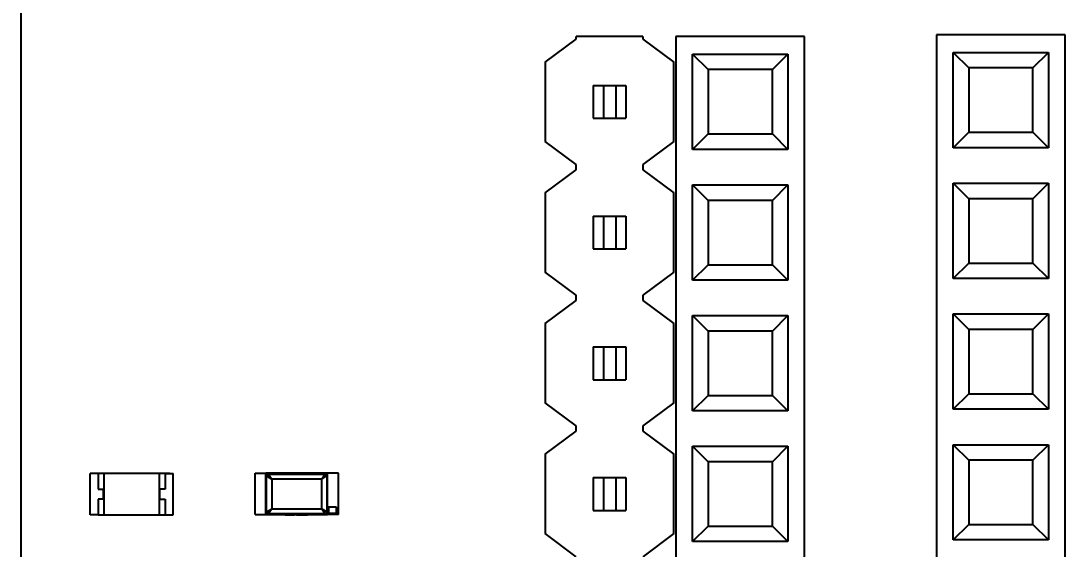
# Model space of a CAD drawing. Header units: millimetres. Extents: x 5 to 205, y 5 to 144.
# Drawn here: x 31.01 to 51.31, y 107.05 to 117.32 of the extents above; entities that cross this region are included whole.
import ezdxf

# ---------------------------------------------------------------- set-up
doc = ezdxf.new("R2010")
doc.units = ezdxf.units.MM
doc.layers.add('DIM', color=4, linetype='CONTINUOUS')
doc.layers.add('PARTS', color=8, linetype='CONTINUOUS')
doc.styles.add('CJK', font='arial.ttf')
doc.dimstyles.new('PCB2', dxfattribs={"dimtxt": 1.25, "dimasz": 1.25, "dimexe": 0.75, "dimexo": 0.5, "dimgap": 0.3, "dimtad": 1, "dimzin": 0, "dimtxsty": 'CJK', "dimcen": 2.5, "dimclrd": 4, "dimclre": 4, "dimclrt": 4, "dimazin": 3, "dimtfac": 1, "dimtmove": 0, "dimatfit": 3})

msp = doc.modelspace()

# ---------------------------------------------------------------- linework, layer by layer
at = {"layer": 'PARTS'}
for points in [[(31.013, 55.5), (31.013, 122.5)], [(41.2, 116.514), (41.8, 116.964)], [(43.1, 117.014), (41.8, 117.014)], [(41.8, 116.964), (41.8, 117.014)], [(43.1, 117.014), (43.1, 116.964)], [(43.1, 116.964), (43.7, 116.514)], [(46.24, 117.014), (43.74, 117.014)], [(43.74, 117.014), (43.74, 61.134)], [(46.24, 61.134), (46.24, 117.014)], [(51.307, 117.046), (48.807, 117.046)], [(48.807, 117.046), (48.807, 61.166)], [(51.307, 61.166), (51.307, 117.046)], [(44.065, 114.819), (44.065, 116.669)], [(44.065, 116.669), (45.915, 116.669)], [(44.065, 116.669), (44.365, 116.369)], [(45.615, 116.369), (45.915, 116.669)], [(45.915, 116.669), (45.915, 114.819)], [(49.132, 114.851), (49.132, 116.701)], [(49.132, 116.701), (50.982, 116.701)], [(49.132, 116.701), (49.432, 116.401)], [(50.682, 116.401), (50.982, 116.701)], [(50.982, 116.701), (50.982, 114.851)], [(41.2, 116.514), (41.2, 114.974)], [(43.7, 114.974), (43.7, 116.514)], [(44.365, 116.369), (44.365, 115.119)], [(45.615, 116.369), (44.365, 116.369)], [(45.615, 115.119), (45.615, 116.369)], [(49.432, 116.401), (49.432, 115.151)], [(50.682, 116.401), (49.432, 116.401)], [(50.682, 115.151), (50.682, 116.401)], [(42.13, 116.064), (42.13, 115.424)], [(42.13, 116.064), (42.33, 116.064)], [(42.33, 116.064), (42.57, 116.064)], [(42.33, 116.064), (42.33, 115.424)], [(42.57, 116.064), (42.77, 116.064)], [(42.57, 116.064), (42.57, 115.424)], [(42.77, 116.064), (42.77, 115.424)], [(42.13, 115.424), (42.33, 115.424)], [(42.33, 115.424), (42.57, 115.424)], [(42.57, 115.424), (42.77, 115.424)], [(44.065, 114.819), (44.365, 115.119)], [(44.365, 115.119), (45.615, 115.119)], [(45.615, 115.119), (45.915, 114.819)], [(49.132, 114.851), (49.432, 115.151)], [(49.432, 115.151), (50.682, 115.151)], [(50.682, 115.151), (50.982, 114.851)], [(41.8, 114.524), (41.2, 114.974)], [(43.7, 114.974), (43.1, 114.524)], [(45.915, 114.819), (44.065, 114.819)], [(50.982, 114.851), (49.132, 114.851)], [(41.8, 114.424), (41.8, 114.524)], [(43.1, 114.524), (43.1, 114.424)], [(41.2, 113.974), (41.8, 114.424)], [(43.1, 114.424), (43.7, 113.974)], [(44.065, 114.129), (45.915, 114.129)], [(44.065, 112.279), (44.065, 114.129)], [(44.065, 114.129), (44.365, 113.829)], [(45.615, 113.829), (45.915, 114.129)], [(45.915, 114.129), (45.915, 112.279)], [(49.132, 114.161), (50.982, 114.161)], [(49.132, 112.311), (49.132, 114.161)], [(49.132, 114.161), (49.432, 113.861)], [(50.682, 113.861), (50.982, 114.161)], [(50.982, 114.161), (50.982, 112.311)], [(41.2, 113.974), (41.2, 112.434)], [(43.7, 112.434), (43.7, 113.974)], [(44.365, 113.829), (44.365, 112.579)], [(45.615, 113.829), (44.365, 113.829)], [(45.615, 112.579), (45.615, 113.829)], [(49.432, 113.861), (49.432, 112.611)], [(50.682, 113.861), (49.432, 113.861)], [(50.682, 112.611), (50.682, 113.861)], [(42.13, 113.524), (42.13, 112.884)], [(42.13, 113.524), (42.33, 113.524)], [(42.33, 113.524), (42.57, 113.524)], [(42.33, 113.524), (42.33, 112.884)], [(42.57, 113.524), (42.77, 113.524)], [(42.57, 113.524), (42.57, 112.884)], [(42.77, 113.524), (42.77, 112.884)], [(42.13, 112.884), (42.33, 112.884)], [(42.33, 112.884), (42.57, 112.884)], [(42.57, 112.884), (42.77, 112.884)], [(44.065, 112.279), (44.365, 112.579)], [(44.365, 112.579), (45.615, 112.579)], [(45.615, 112.579), (45.915, 112.279)], [(49.132, 112.311), (49.432, 112.611)], [(49.432, 112.611), (50.682, 112.611)], [(50.682, 112.611), (50.982, 112.311)], [(41.8, 111.984), (41.2, 112.434)], [(43.7, 112.434), (43.1, 111.984)], [(45.915, 112.279), (44.065, 112.279)], [(50.982, 112.311), (49.132, 112.311)], [(41.2, 111.434), (41.8, 111.884)], [(41.8, 111.884), (41.8, 111.984)], [(43.1, 111.984), (43.1, 111.884)], [(43.1, 111.884), (43.7, 111.434)], [(44.065, 111.589), (45.915, 111.589)], [(44.065, 111.589), (44.365, 111.289)], [(44.065, 109.739), (44.065, 111.589)], [(45.615, 111.289), (45.915, 111.589)], [(45.915, 111.589), (45.915, 109.739)], [(49.132, 111.621), (50.982, 111.621)], [(49.132, 111.621), (49.432, 111.321)], [(49.132, 109.771), (49.132, 111.621)], [(50.682, 111.321), (50.982, 111.621)], [(50.982, 111.621), (50.982, 109.771)], [(41.2, 111.434), (41.2, 109.894)], [(43.7, 109.894), (43.7, 111.434)], [(45.615, 111.289), (44.365, 111.289)], [(44.365, 111.289), (44.365, 110.039)], [(45.615, 110.039), (45.615, 111.289)], [(50.682, 111.321), (49.432, 111.321)], [(49.432, 111.321), (49.432, 110.071)], [(50.682, 110.071), (50.682, 111.321)], [(42.13, 110.984), (42.13, 110.344)], [(42.13, 110.984), (42.33, 110.984)], [(42.33, 110.984), (42.57, 110.984)], [(42.33, 110.984), (42.33, 110.344)], [(42.57, 110.984), (42.77, 110.984)], [(42.57, 110.984), (42.57, 110.344)], [(42.77, 110.984), (42.77, 110.344)], [(42.13, 110.344), (42.33, 110.344)], [(42.33, 110.344), (42.57, 110.344)], [(42.57, 110.344), (42.77, 110.344)], [(44.065, 109.739), (44.365, 110.039)], [(44.365, 110.039), (45.615, 110.039)], [(45.615, 110.039), (45.915, 109.739)], [(49.132, 109.771), (49.432, 110.071)], [(49.432, 110.071), (50.682, 110.071)], [(50.682, 110.071), (50.982, 109.771)], [(41.8, 109.444), (41.2, 109.894)], [(43.7, 109.894), (43.1, 109.444)], [(45.915, 109.739), (44.065, 109.739)], [(50.982, 109.771), (49.132, 109.771)], [(41.8, 109.344), (41.8, 109.444)], [(43.1, 109.444), (43.1, 109.344)], [(41.2, 108.894), (41.8, 109.344)], [(43.1, 109.344), (43.7, 108.894)], [(44.065, 109.049), (45.915, 109.049)], [(44.065, 109.049), (44.365, 108.749)], [(44.065, 107.199), (44.065, 109.049)], [(45.615, 108.749), (45.915, 109.049)], [(45.915, 109.049), (45.915, 107.199)], [(49.132, 109.081), (50.982, 109.081)], [(49.132, 109.081), (49.432, 108.781)], [(49.132, 107.231), (49.132, 109.081)], [(50.682, 108.781), (50.982, 109.081)], [(50.982, 109.081), (50.982, 107.231)], [(41.2, 108.894), (41.2, 107.354)], [(43.7, 107.354), (43.7, 108.894)], [(45.615, 108.749), (44.365, 108.749)], [(44.365, 108.749), (44.365, 107.499)], [(45.615, 107.499), (45.615, 108.749)], [(50.682, 108.781), (49.432, 108.781)], [(49.432, 108.781), (49.432, 107.531)], [(50.682, 107.531), (50.682, 108.781)], [(32.51, 108.519), (32.35, 108.519)], [(32.35, 107.719), (32.35, 108.519)], [(32.51, 108.519), (32.51, 108.219)], [(32.62, 108.519), (32.51, 108.519)], [(33.7, 108.519), (32.62, 108.519)], [(32.62, 108.519), (32.62, 107.719)], [(33.396, 108.529), (33.414, 108.529)], [(33.396, 108.529), (33.396, 108.519)], [(33.414, 108.529), (33.421, 108.529)], [(33.414, 108.529), (33.414, 108.519)], [(33.421, 108.529), (33.439, 108.529)], [(33.421, 108.529), (33.421, 108.519)], [(33.439, 108.529), (33.439, 108.519)], [(33.442, 108.529), (33.449, 108.529)], [(33.442, 108.529), (33.442, 108.519)], [(33.449, 108.529), (33.456, 108.529)], [(33.449, 108.529), (33.449, 108.519)], [(33.456, 108.529), (33.474, 108.529)], [(33.456, 108.529), (33.456, 108.519)], [(33.474, 108.529), (33.48, 108.529)], [(33.474, 108.529), (33.474, 108.519)], [(33.48, 108.529), (33.498, 108.529)], [(33.48, 108.529), (33.48, 108.519)], [(33.498, 108.529), (33.498, 108.519)], [(33.498, 108.529), (33.501, 108.529)], [(33.501, 108.529), (33.508, 108.529)], [(33.501, 108.529), (33.501, 108.519)], [(33.508, 108.529), (33.526, 108.529)], [(33.508, 108.529), (33.508, 108.519)], [(33.526, 108.529), (33.54, 108.529)], [(33.526, 108.529), (33.526, 108.519)], [(33.54, 108.529), (33.54, 108.519)], [(33.54, 108.529), (33.547, 108.529)], [(33.547, 108.529), (33.547, 108.519)], [(33.547, 108.529), (33.549, 108.529)], [(33.549, 108.529), (33.549, 108.519)], [(33.549, 108.529), (33.55, 108.529)], [(33.55, 108.529), (33.55, 108.519)], [(33.55, 108.529), (33.574, 108.529)], [(33.574, 108.529), (33.574, 108.519)], [(33.574, 108.529), (33.576, 108.529)], [(33.576, 108.529), (33.58, 108.529)], [(33.576, 108.529), (33.576, 108.519)], [(33.58, 108.529), (33.58, 108.529)], [(33.58, 108.529), (33.58, 108.519)], [(33.58, 108.529), (33.58, 108.519)], [(33.584, 108.529), (33.584, 108.519)], [(33.584, 108.529), (33.595, 108.529)], [(33.595, 108.529), (33.612, 108.529)], [(33.595, 108.529), (33.595, 108.519)], [(33.612, 108.529), (33.619, 108.529)], [(33.612, 108.529), (33.612, 108.519)], [(33.619, 108.529), (33.619, 108.519)], [(33.621, 108.529), (33.621, 108.519)], [(33.621, 108.529), (33.64, 108.529)], [(33.621, 108.529), (33.621, 108.519)], [(33.621, 108.529), (33.621, 108.529)], [(33.64, 108.529), (33.64, 108.519)], [(33.64, 108.529), (33.646, 108.529)], [(33.646, 108.529), (33.646, 108.519)], [(33.685, 108.529), (33.718, 108.529)], [(33.685, 108.529), (33.685, 108.519)], [(33.7, 107.719), (33.7, 108.519)], [(33.81, 108.519), (33.7, 108.519)], [(33.718, 108.529), (33.737, 108.529)], [(33.718, 108.529), (33.718, 108.519)], [(33.737, 108.529), (33.782, 108.529)], [(33.737, 108.529), (33.737, 108.519)], [(33.782, 108.529), (33.823, 108.529)], [(33.782, 108.529), (33.782, 108.519)], [(33.81, 108.519), (33.97, 108.519)], [(33.81, 108.519), (33.81, 108.219)], [(33.823, 108.529), (33.838, 108.529)], [(33.823, 108.529), (33.823, 108.519)], [(33.838, 108.529), (33.846, 108.529)], [(33.838, 108.529), (33.838, 108.519)], [(33.846, 108.529), (33.884, 108.529)], [(33.846, 108.529), (33.846, 108.519)], [(33.884, 108.529), (33.9, 108.529)], [(33.884, 108.529), (33.884, 108.519)], [(33.9, 108.529), (33.9, 108.519)], [(33.97, 107.719), (33.97, 108.519)], [(35.56, 108.524), (35.77, 108.524)], [(35.56, 107.724), (35.56, 108.524)], [(35.82, 108.524), (35.77, 108.474)], [(35.77, 107.724), (35.77, 108.524)], [(36.97, 108.524), (35.77, 108.524)], [(35.783, 108.474), (35.77, 108.474)], [(35.783, 108.474), (35.82, 108.511)], [(35.783, 108.474), (35.883, 108.411)], [(35.783, 107.774), (35.783, 108.474)], [(36.92, 108.524), (35.82, 108.524)], [(35.82, 108.511), (35.82, 108.524)], [(35.82, 108.511), (35.883, 108.411)], [(35.82, 108.511), (36.92, 108.511)], [(36.857, 108.411), (35.883, 108.411)], [(35.883, 108.411), (35.883, 107.837)], [(36.92, 108.511), (36.857, 108.411)], [(36.857, 108.411), (36.957, 108.474)], [(36.857, 107.837), (36.857, 108.411)], [(36.97, 108.474), (36.92, 108.524)], [(36.92, 108.511), (36.92, 108.524)], [(36.92, 108.511), (36.957, 108.474)], [(36.957, 108.474), (36.97, 108.474)], [(36.957, 108.474), (36.957, 107.774)], [(37.18, 108.524), (36.97, 108.524)], [(36.97, 107.724), (36.97, 108.524)], [(37.18, 107.724), (37.18, 108.524)], [(42.13, 108.444), (42.13, 107.804)], [(42.13, 108.444), (42.33, 108.444)], [(42.33, 108.444), (42.57, 108.444)], [(42.33, 108.444), (42.33, 107.804)], [(42.57, 108.444), (42.77, 108.444)], [(42.57, 108.444), (42.57, 107.804)], [(42.77, 108.444), (42.77, 107.804)], [(32.51, 108.219), (32.61, 108.219)], [(32.61, 108.019), (32.61, 108.219)], [(33.71, 108.019), (33.71, 108.219)], [(33.81, 108.219), (33.71, 108.219)], [(32.51, 108.019), (32.51, 107.719)], [(32.61, 108.019), (32.51, 108.019)], [(33.71, 108.019), (33.81, 108.019)], [(33.81, 108.019), (33.81, 107.719)], [(35.783, 107.774), (35.883, 107.837)], [(35.883, 107.837), (35.82, 107.737)], [(35.883, 107.837), (36.857, 107.837)], [(36.857, 107.837), (36.92, 107.737)], [(36.857, 107.837), (36.957, 107.774)], [(37.139, 107.867), (36.985, 107.867)], [(36.985, 107.867), (36.985, 107.748)], [(37.139, 107.748), (37.139, 107.867)], [(42.13, 107.804), (42.33, 107.804)], [(42.33, 107.804), (42.57, 107.804)], [(42.57, 107.804), (42.77, 107.804)], [(32.51, 107.719), (32.35, 107.719)], [(32.51, 107.719), (32.62, 107.719)], [(32.62, 107.719), (33.7, 107.719)], [(33.7, 107.719), (33.81, 107.719)], [(33.81, 107.719), (33.97, 107.719)], [(35.56, 107.724), (35.77, 107.724)], [(35.77, 107.774), (35.82, 107.724)], [(35.783, 107.774), (35.77, 107.774)], [(35.77, 107.724), (36.97, 107.724)], [(35.82, 107.737), (35.783, 107.774)], [(35.82, 107.737), (35.82, 107.724)], [(36.92, 107.737), (35.82, 107.737)], [(35.82, 107.724), (36.92, 107.724)], [(36.144, 107.714), (36.144, 107.724)], [(36.157, 107.714), (36.144, 107.714)], [(36.157, 107.714), (36.157, 107.724)], [(36.191, 107.714), (36.157, 107.714)], [(36.191, 107.714), (36.191, 107.724)], [(36.197, 107.714), (36.191, 107.714)], [(36.197, 107.714), (36.197, 107.724)], [(36.21, 107.714), (36.197, 107.714)], [(36.21, 107.714), (36.21, 107.724)], [(36.245, 107.714), (36.21, 107.714)], [(36.245, 107.714), (36.245, 107.724)], [(36.284, 107.714), (36.245, 107.714)], [(36.284, 107.714), (36.284, 107.724)], [(36.3, 107.714), (36.284, 107.714)], [(36.3, 107.714), (36.3, 107.724)], [(36.328, 107.714), (36.3, 107.714)], [(36.328, 107.714), (36.328, 107.724)], [(36.362, 107.714), (36.362, 107.724)], [(36.367, 107.714), (36.362, 107.714)], [(36.367, 107.714), (36.367, 107.724)], [(36.383, 107.714), (36.367, 107.714)], [(36.383, 107.714), (36.383, 107.724)], [(36.384, 107.714), (36.383, 107.714)], [(36.384, 107.714), (36.384, 107.724)], [(36.385, 107.714), (36.385, 107.724)], [(36.391, 107.714), (36.385, 107.714)], [(36.391, 107.714), (36.391, 107.724)], [(36.406, 107.714), (36.391, 107.714)], [(36.406, 107.714), (36.406, 107.724)], [(36.415, 107.714), (36.406, 107.714)], [(36.415, 107.714), (36.415, 107.724)], [(36.419, 107.714), (36.419, 107.724)], [(36.419, 107.714), (36.419, 107.724)], [(36.419, 107.714), (36.419, 107.714)], [(36.422, 107.714), (36.419, 107.714)], [(36.422, 107.714), (36.422, 107.724)], [(36.423, 107.714), (36.422, 107.714)], [(36.423, 107.714), (36.423, 107.724)], [(36.444, 107.714), (36.423, 107.714)], [(36.444, 107.714), (36.444, 107.724)], [(36.445, 107.714), (36.444, 107.714)], [(36.445, 107.714), (36.445, 107.724)], [(36.447, 107.714), (36.445, 107.714)], [(36.447, 107.714), (36.447, 107.724)], [(36.453, 107.714), (36.447, 107.714)], [(36.453, 107.714), (36.453, 107.724)], [(36.465, 107.714), (36.453, 107.714)], [(36.465, 107.714), (36.465, 107.724)], [(36.48, 107.714), (36.465, 107.714)], [(36.48, 107.714), (36.48, 107.724)], [(36.486, 107.714), (36.48, 107.714)], [(36.486, 107.714), (36.486, 107.724)], [(36.488, 107.714), (36.486, 107.714)], [(36.488, 107.714), (36.488, 107.724)], [(36.504, 107.714), (36.488, 107.714)], [(36.504, 107.714), (36.504, 107.724)], [(36.509, 107.714), (36.504, 107.714)], [(36.509, 107.714), (36.509, 107.724)], [(36.525, 107.714), (36.509, 107.714)], [(36.525, 107.714), (36.525, 107.724)], [(36.531, 107.714), (36.525, 107.714)], [(36.531, 107.714), (36.531, 107.724)], [(36.537, 107.714), (36.531, 107.714)], [(36.537, 107.714), (36.537, 107.724)], [(36.539, 107.714), (36.539, 107.724)], [(36.555, 107.714), (36.539, 107.714)], [(36.555, 107.714), (36.555, 107.724)], [(36.56, 107.714), (36.555, 107.714)], [(36.56, 107.714), (36.56, 107.724)], [(36.576, 107.714), (36.56, 107.714)], [(36.576, 107.714), (36.576, 107.724)], [(36.957, 107.774), (36.92, 107.737)], [(36.92, 107.724), (36.97, 107.774)], [(36.92, 107.737), (36.92, 107.724)], [(36.957, 107.774), (36.97, 107.774)], [(37.18, 107.724), (36.97, 107.724)], [(36.985, 107.748), (37.139, 107.748)], [(44.065, 107.199), (44.365, 107.499)], [(44.365, 107.499), (45.615, 107.499)], [(45.615, 107.499), (45.915, 107.199)], [(49.132, 107.231), (49.432, 107.531)], [(49.432, 107.531), (50.682, 107.531)], [(50.682, 107.531), (50.982, 107.231)], [(41.8, 106.904), (41.2, 107.354)], [(43.7, 107.354), (43.1, 106.904)], [(45.915, 107.199), (44.065, 107.199)], [(50.982, 107.231), (49.132, 107.231)]]:
    msp.add_lwpolyline(points, dxfattribs=at)

# ---------------------------------------------------------------- dimensions: what is measured, and where the dimension line sits
at = {"layer": 'DIM'}
msp.add_linear_dim(base=(25.5, 56.997), p1=(41.5, 56.997), p2=(41.5, 121.187), angle=90, dimstyle='PCB2', dxfattribs=at).render()

doc.saveas('drawing.dxf')
